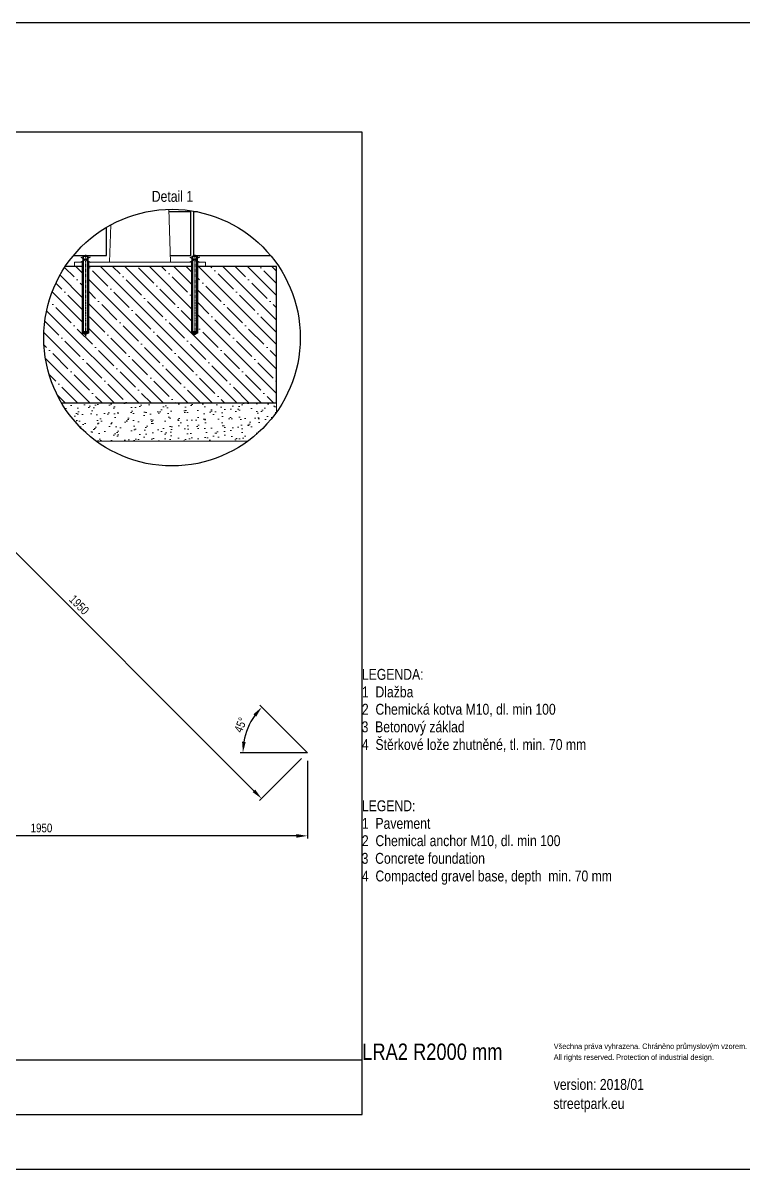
# Model space of a CAD drawing. Header units: millimetres. Extents: x 5064 to 28824, y 3085 to 7285.
# Drawn here: x 20140 to 22781, y 3085 to 7285 of the extents above; entities that cross this region are included whole.
import ezdxf
from ezdxf.lldxf.tags import DXFTag

# ---------------------------------------------------------------- set-up
doc = ezdxf.new("R2010")
doc.units = ezdxf.units.MM
doc.header["$LTSCALE"] = 0.3
doc.linetypes.add('ACAD_ISO07W100', pattern=[3.5, 0.5, -3])
doc.linetypes.add('DashDot', pattern=[15, 9, -3, 0, -3])
doc.layers.add('Nekreslit', color=6, linetype='Continuous', plot=False)
doc.layers.add('SRAFY', color=251, linetype='Continuous', lineweight=13)
doc.styles.add('SEACAD_Arial', font='arial.ttf', dxfattribs={"width": 0.8})
tags = doc.linetypes.add('HIDDEN2', pattern=[4.7625, 3.175, -1.5875]).pattern_tags.tags
tags[6:7] = [DXFTag(74, 4), DXFTag(75, 0), DXFTag(340, '0'), DXFTag(46, 0.0), DXFTag(50, 0.0), DXFTag(44, 0.0), DXFTag(45, 0.0)]
tags[4:5] = [DXFTag(74, 4), DXFTag(75, 0), DXFTag(340, '0'), DXFTag(46, 0.0), DXFTag(50, 0.0), DXFTag(44, 0.0), DXFTag(45, 0.0)]
doc.dimstyles.new('ISO-25', dxfattribs={"dimtxt": 1.6, "dimasz": 2, "dimexe": 0.5, "dimexo": 1.5, "dimtad": 1, "dimdec": 0, "dimtxsty": 'SEACAD_Arial', "dimcen": 2, "dimadec": 0, "dimazin": 0, "dimtfac": 1, "dimtdec": 0, "dimtmove": 0, "dimatfit": 3, "dimfxl": 1, "dimarcsym": 0})

# ---------------------------------------------------------------- blocks, each defined once
blk = doc.blocks.new('*D26')
at = {"color": 0, "lineweight": -2, "transparency": 16777216}
for p, q in [((21109.3, 4685.3), (21009.3, 4785.3)), ((21078.5, 4611.1), (20937.1, 4611.1))]:
    blk.add_line(p, q, dxfattribs=at)
blk.add_arc((21183.5, 4611.1), 236.4, 144.7075, 170.2925, dxfattribs=at)
at = {"color": 0, "transparency": 16777216}
for points in [[(20985.5, 4751.9), (20995.7, 4743.3), (21016.4, 4778.2)], [(20957.2, 4650.4), (20943.9, 4651.5), (20947.1, 4611.1)]]:
    blk.add_solid(points, dxfattribs=at)
at = {"layer": 'Defpoints', "color": 0, "transparency": 16777216}
for p in [(20978.8, 4729.3), (21130.5, 4664.1), (21108.5, 4611.1), (21183.5, 4611.1), (21183.5, 4611.1)]:
    blk.add_point(p, dxfattribs=at)
at = {"color": 0, "transparency": 16777216, "insert": (20938.6, 4712.5), "char_height": 32, "attachment_point": 5, "rotation": 67.5, "style": 'SEACAD_Arial'}
blk.add_mtext('45°', dxfattribs=at)
blk = doc.blocks.new('*D27')
at = {"color": 0, "lineweight": -2, "transparency": 16777216}
for p, q in [((21183.5, 4581.1), (21183.5, 4296.3)), ((19233.5, 4456.1), (19233.5, 4296.3)), ((21143.5, 4306.3), (19273.5, 4306.3))]:
    blk.add_line(p, q, dxfattribs=at)
at = {"color": 0, "transparency": 16777216}
for points in [[(19273.5, 4312.9), (19273.5, 4299.6), (19233.5, 4306.3)], [(21143.5, 4312.9), (21143.5, 4299.6), (21183.5, 4306.3)]]:
    blk.add_solid(points, dxfattribs=at)
at = {"layer": 'Defpoints', "color": 0, "transparency": 16777216}
for p in [(21183.5, 4611.1), (19233.5, 4486.1), (19233.5, 4306.3)]:
    blk.add_point(p, dxfattribs=at)
at = {"color": 0, "transparency": 16777216, "insert": (20208.5, 4335.1), "char_height": 32, "attachment_point": 5, "style": 'SEACAD_Arial'}
blk.add_mtext('1950', dxfattribs=at)
blk = doc.blocks.new('*D30')
at = {"color": 0, "lineweight": -2, "transparency": 16777216}
for p, q in [((19783.4, 5968.7), (19629.6, 5814.9)), ((20987.2, 4471.3), (19664.9, 5793.6)), ((21162.3, 4589.9), (21008.4, 4436))]:
    blk.add_line(p, q, dxfattribs=at)
at = {"color": 0, "transparency": 16777216}
for points in [[(19669.7, 5798.4), (19660.2, 5788.9), (19636.7, 5821.9)], [(20991.9, 4476.1), (20982.5, 4466.6), (21015.5, 4443.1)]]:
    blk.add_solid(points, dxfattribs=at)
at = {"layer": 'Defpoints', "color": 0, "transparency": 16777216}
for p in [(19804.7, 5989.9), (19636.7, 5821.9), (21183.5, 4611.1)]:
    blk.add_point(p, dxfattribs=at)
at = {"color": 0, "transparency": 16777216, "insert": (20346.5, 5152.9), "char_height": 32, "attachment_point": 5, "rotation": 315, "style": 'SEACAD_Arial'}
blk.add_mtext('1950', dxfattribs=at)
blk = doc.blocks.new('*D31')
at = {"color": 0, "lineweight": -2, "transparency": 16777216}
blk.add_line((19562.4, 5377.6), (19412, 5448.7), dxfattribs=at)
at = {"color": 0, "transparency": 16777216}
blk.add_solid([(19414.8, 5454.7), (19409.1, 5442.7), (19375.8, 5465.8)], dxfattribs=at)
at = {"layer": 'Defpoints', "color": 0, "transparency": 16777216}
for p in [(19375.8, 5465.8), (21183.5, 4611.1)]:
    blk.add_point(p, dxfattribs=at)
at = {"color": 0, "transparency": 16777216, "insert": (19517.9, 5430.5), "char_height": 32, "attachment_point": 5, "rotation": 334.6941, "style": 'SEACAD_Arial'}
blk.add_mtext('R2000', dxfattribs=at)

msp = doc.modelspace()

# ---------------------------------------------------------------- hatches: boundary and pattern name
at = {"layer": 'SRAFY'}
h = msp.add_hatch(dxfattribs=at)
h.set_pattern_fill('ANSI35', color=256, scale=10, angle=90)
h.set_pattern_definition([(135, (12986.82, 539.72), (-44.9013, -44.9013), []), (135, (12986.82, 584.624), (-44.9013, -44.9013), [79.375, -15.875, 0, -15.875])])
h.paths.add_polyline_path([(20358.1, 6392.9), (20295.8, 6392.9, 0.148055), (20216.9, 6132, 0.134131), (20282.2, 5892.9), (21070.2, 5892.9), (21070.2, 6392.9), (20782.2, 6392.9), (20782.2, 6150), (20770.2, 6143.1), (20758.2, 6150), (20758.2, 6392.9), (20758.1, 6392.9), (20758.2, 6150), (20770.2, 6143.1), (20782.2, 6150), (20782.2, 6392.9), (20780.2, 6392.9), (20780.2, 6154.4), (20780.2, 6154.4), (20778.6, 6152.8), (20778.6, 6152.8), (20770.2, 6152.8), (20761.8, 6152.8), (20760.2, 6154.4), (20760.2, 6154.4), (20760.2, 6392.9), (20758.2, 6392.9), (20758.2, 6150), (20758.2, 6150), (20758.1, 6392.9), (20382.2, 6392.9), (20382.2, 6150), (20370.2, 6143.1), (20370.2, 6143.1), (20358.1, 6150)])
h = msp.add_hatch(dxfattribs=at)
h.set_pattern_fill('AR-SAND', color=256, angle=90)
h.set_pattern_definition([(127.5, (5203.46, -5018.74), (-48.94132, -1.60003), [0, -38.608, 0, -43.18, 0, -41.275]), (97.5, (5203.46, -5018.74), (-71.6825, 44.95233), [0, -20.828, 0, -34.798, 0, -13.335]), (57.5, (5203.46, -5049.98), (-0.14372, 79.09924), [0, -12.7, 0, -45.72, 0, -59.69]), (47.5, (5203.46, -5049.98), (-22.29293, 76.35565), [0, -6.35, 0, -29.972, 0, -34.29])])
h.paths.add_polyline_path([(21070.2, 5859), (21070.2, 5892.9), (20282.2, 5892.9, 0.101369), (20408.8, 5752.9), (20965.5, 5752.9, 0.079692)])

# ---------------------------------------------------------------- linework, layer by layer
at = {"lineweight": 15}
for p, q in [((20675.1, 6602.2), (20681.9, 6408.9)), ((20463.3, 6545.7), (20458.5, 6408.9)), ((20360.2, 6408.9), (20330.2, 6408.9)), ((20330.2, 6408.9), (20330.2, 6392.9)), ((20330.2, 6392.9), (20360.2, 6392.9)), ((20760.2, 6408.9), (20380.2, 6408.9)), ((20380.2, 6392.9), (20760.2, 6392.9)), ((20810.2, 6408.9), (20780.2, 6408.9)), ((20780.2, 6392.9), (20810.2, 6392.9)), ((20810.2, 6392.9), (20810.2, 6408.9))]:
    msp.add_line(p, q, dxfattribs=at)
for p, q in [((20353, 6427.3), (20387.4, 6408.9)), ((20387.4, 6427.3), (20353, 6408.9)), ((20361.8, 6431), (20361.8, 6152.8)), ((20378.6, 6152.8), (20378.6, 6431)), ((20753, 6427.3), (20787.4, 6408.9)), ((20787.4, 6427.3), (20753, 6408.9)), ((20761.8, 6431), (20761.8, 6152.8)), ((20778.6, 6152.8), (20778.6, 6431)), ((21183.5, 4611.1), (21077.5, 4717.1)), ((21183.5, 4611.1), (21033.5, 4611.1))]:
    msp.add_line(p, q)
at = {"linetype": 'ByBlock'}
for p, q in [((20360.2, 6429.4), (20361.8, 6431)), ((20360.2, 6429.4), (20360.2, 6154.4)), ((20380.2, 6429.4), (20360.2, 6429.4)), ((20361.8, 6431), (20378.6, 6431)), ((20380.2, 6429.4), (20378.6, 6431)), ((20380.2, 6154.4), (20380.2, 6429.4)), ((20760.2, 6429.4), (20761.8, 6431)), ((20760.2, 6429.4), (20760.2, 6154.4)), ((20780.2, 6429.4), (20760.2, 6429.4)), ((20761.8, 6431), (20778.6, 6431)), ((20780.2, 6429.4), (20778.6, 6431)), ((20780.2, 6154.4), (20780.2, 6429.4)), ((20360.2, 6154.4), (20380.2, 6154.4)), ((20360.2, 6154.4), (20361.8, 6152.8)), ((20370.2, 6152.8), (20361.8, 6152.8)), ((20378.6, 6152.8), (20370.2, 6152.8)), ((20378.6, 6152.8), (20380.2, 6154.4)), ((20760.2, 6154.4), (20780.2, 6154.4)), ((20760.2, 6154.4), (20761.8, 6152.8)), ((20770.2, 6152.8), (20761.8, 6152.8)), ((20778.6, 6152.8), (20770.2, 6152.8)), ((20778.6, 6152.8), (20780.2, 6154.4))]:
    msp.add_line(p, q, dxfattribs=at)
at = {"linetype": 'DashDot', "lineweight": 30}
for p, q in [((20370.2, 6435.2), (20370.2, 6134.6)), ((20770.2, 6435.2), (20770.2, 6140.5))]:
    msp.add_line(p, q, dxfattribs=at)
at = {"linetype": 'HIDDEN2'}
for p, q in [((20358.1, 6392.9), (20358.2, 6150)), ((20382.2, 6150), (20382.2, 6392.9)), ((20758.1, 6392.9), (20758.2, 6150)), ((20782.2, 6150), (20782.2, 6392.9)), ((20358.2, 6150), (20382.2, 6150)), ((20358.2, 6150), (20370.2, 6143.1)), ((20382.2, 6150), (20370.2, 6143.1)), ((20758.2, 6150), (20782.2, 6150)), ((20758.2, 6150), (20770.2, 6143.1)), ((20782.2, 6150), (20770.2, 6143.1))]:
    msp.add_line(p, q, dxfattribs=at)
at = {"linetype": 'HIDDEN2', "ltscale": 0.1}
for p, q in [((20358.2, 6408.9), (20358.2, 6392.9)), ((20382.2, 6392.9), (20382.2, 6408.9)), ((20758.2, 6408.9), (20758.2, 6392.9)), ((20782.2, 6392.9), (20782.2, 6408.9))]:
    msp.add_line(p, q, dxfattribs=at)
at = {"linetype": 'ACAD_ISO07W100'}
msp.add_line((20700.2, 6392.9), (20700.2, 6392.9), dxfattribs=at)
for points in [[(20681, 6432.9), (20756.4, 6432.9), (20756.4, 6592.9), (20675.4, 6592.9)], [(20781, 6592.9), (20766.4, 6592.9), (20766.4, 6432.9), (21048.7, 6432.9)], [(20325.7, 6432.9), (20446.4, 6432.9), (20446.4, 6536.1)], [(20282.2, 5892.9), (21070.2, 5892.9), (21070.2, 6392.9), (20780.2, 6392.9)], [(20360.2, 6392.9), (20295.8, 6392.9)], [(20760.2, 6392.9), (20380.2, 6392.9)]]:
    msp.add_lwpolyline(points)
msp.add_circle((20687.2, 6132), 470.3)
at = {"layer": 'Nekreslit'}
msp.add_line((17344.4, 3485.3), (21384.4, 3485.3), dxfattribs=at)
for points in [[(16944.4, 3085.3), (22884.4, 3085.3), (22884.4, 7285.3), (16944.4, 7285.3)], [(17344.4, 3285.3), (21384.4, 3285.3), (21384.4, 6885.3), (17344.4, 6885.3)]]:
    msp.add_lwpolyline(points, close=True, dxfattribs=at)
at = {"layer": 'SRAFY'}
for p, q in [((21070.2, 5892.9), (21070.2, 5859)), ((20408.8, 5752.9), (20965.5, 5752.9))]:
    msp.add_line(p, q, dxfattribs=at)

# ---------------------------------------------------------------- texts
at = {"style": 'SEACAD_Arial', "width": 0.8}
for s, height, p in [('LEGENDA:', 40, (21383.3, 4878.1)), ('1  Dlažba', 40, (21383.3, 4813.8)), ('2  Chemická kotva M10, dl. min 100', 40, (21383.3, 4750.3)), ('3  Betonový základ', 40, (21382.2, 4685.8)), ('4  Štěrkové lože zhutněné, tl. min. 70 mm', 40, (21383.3, 4621.1)), ('LEGEND:', 40, (21383.3, 4396.4)), ('1  Pavement', 40, (21383.3, 4332.1)), ('2  Chemical anchor M10, dl. min 100', 40, (21383.3, 4268.6)), ('3  Concrete foundation', 40, (21382.2, 4204)), ('4  Compacted gravel base, depth  min. 70 mm', 40, (21383.3, 4139.3)), ('LRA2 R2000 mm ', 60, (21384.4, 3485.3)), ('Všechna práva vyhrazena. Chráněno průmyslovým vzorem.', 20, (22086.7, 3525.3)), ('All rights reserved. Protection of industrial design.', 20, (22086.7, 3485.3)), ('version: 2018/01', 40, (22086.7, 3375.5)), ('streetpark.eu', 40, (22085.1, 3305.6))]:
    msp.add_text(s, height=height, dxfattribs=at).set_placement(p)
at = {"insert": (20613, 6669.8), "char_height": 40, "attachment_point": 1, "style": 'SEACAD_Arial'}
msp.add_mtext_dynamic_manual_height_columns('Detail 1', width=226.121, gutter_width=200, heights=[0], dxfattribs=at)

# ---------------------------------------------------------------- dimensions: what is measured, and where the dimension line sits
dim = msp.add_aligned_dim(p1=(21183.5, 4611.1), p2=(19804.7, 5989.9), distance=237.6, dimstyle='ISO-25')
dim.commit()
dim.dimension.update_dxf_attribs({"geometry": '*D30', "text_midpoint": (20346.5, 5152.9)})
dim = msp.add_radius_dim(center=(21183.5, 4611.1), mpoint=(19375.8, 5465.8), dimstyle='ISO-25')
dim.commit()
dim.dimension.update_dxf_attribs({"geometry": '*D31', "text_midpoint": (19505.5, 5404.5), "dimtype": 132})
dim = msp.add_angular_dim_2l(base=(20978.8, 4729.3), line1=((21183.5, 4611.1), (21130.5, 4664.1)), line2=((21183.5, 4611.1), (21108.5, 4611.1)), dimstyle='ISO-25', override={"dimscale": 0})
dim.commit()
dim.dimension.update_dxf_attribs({"geometry": '*D26', "text_midpoint": (20938.6, 4712.5)})
dim = msp.add_linear_dim(base=(19233.5, 4306.3), p1=(21183.5, 4611.1), p2=(19233.5, 4486.1), dimstyle='ISO-25')
dim.commit()
dim.dimension.update_dxf_attribs({"geometry": '*D27', "text_midpoint": (20208.5, 4335.1)})

doc.saveas('drawing.dxf')
